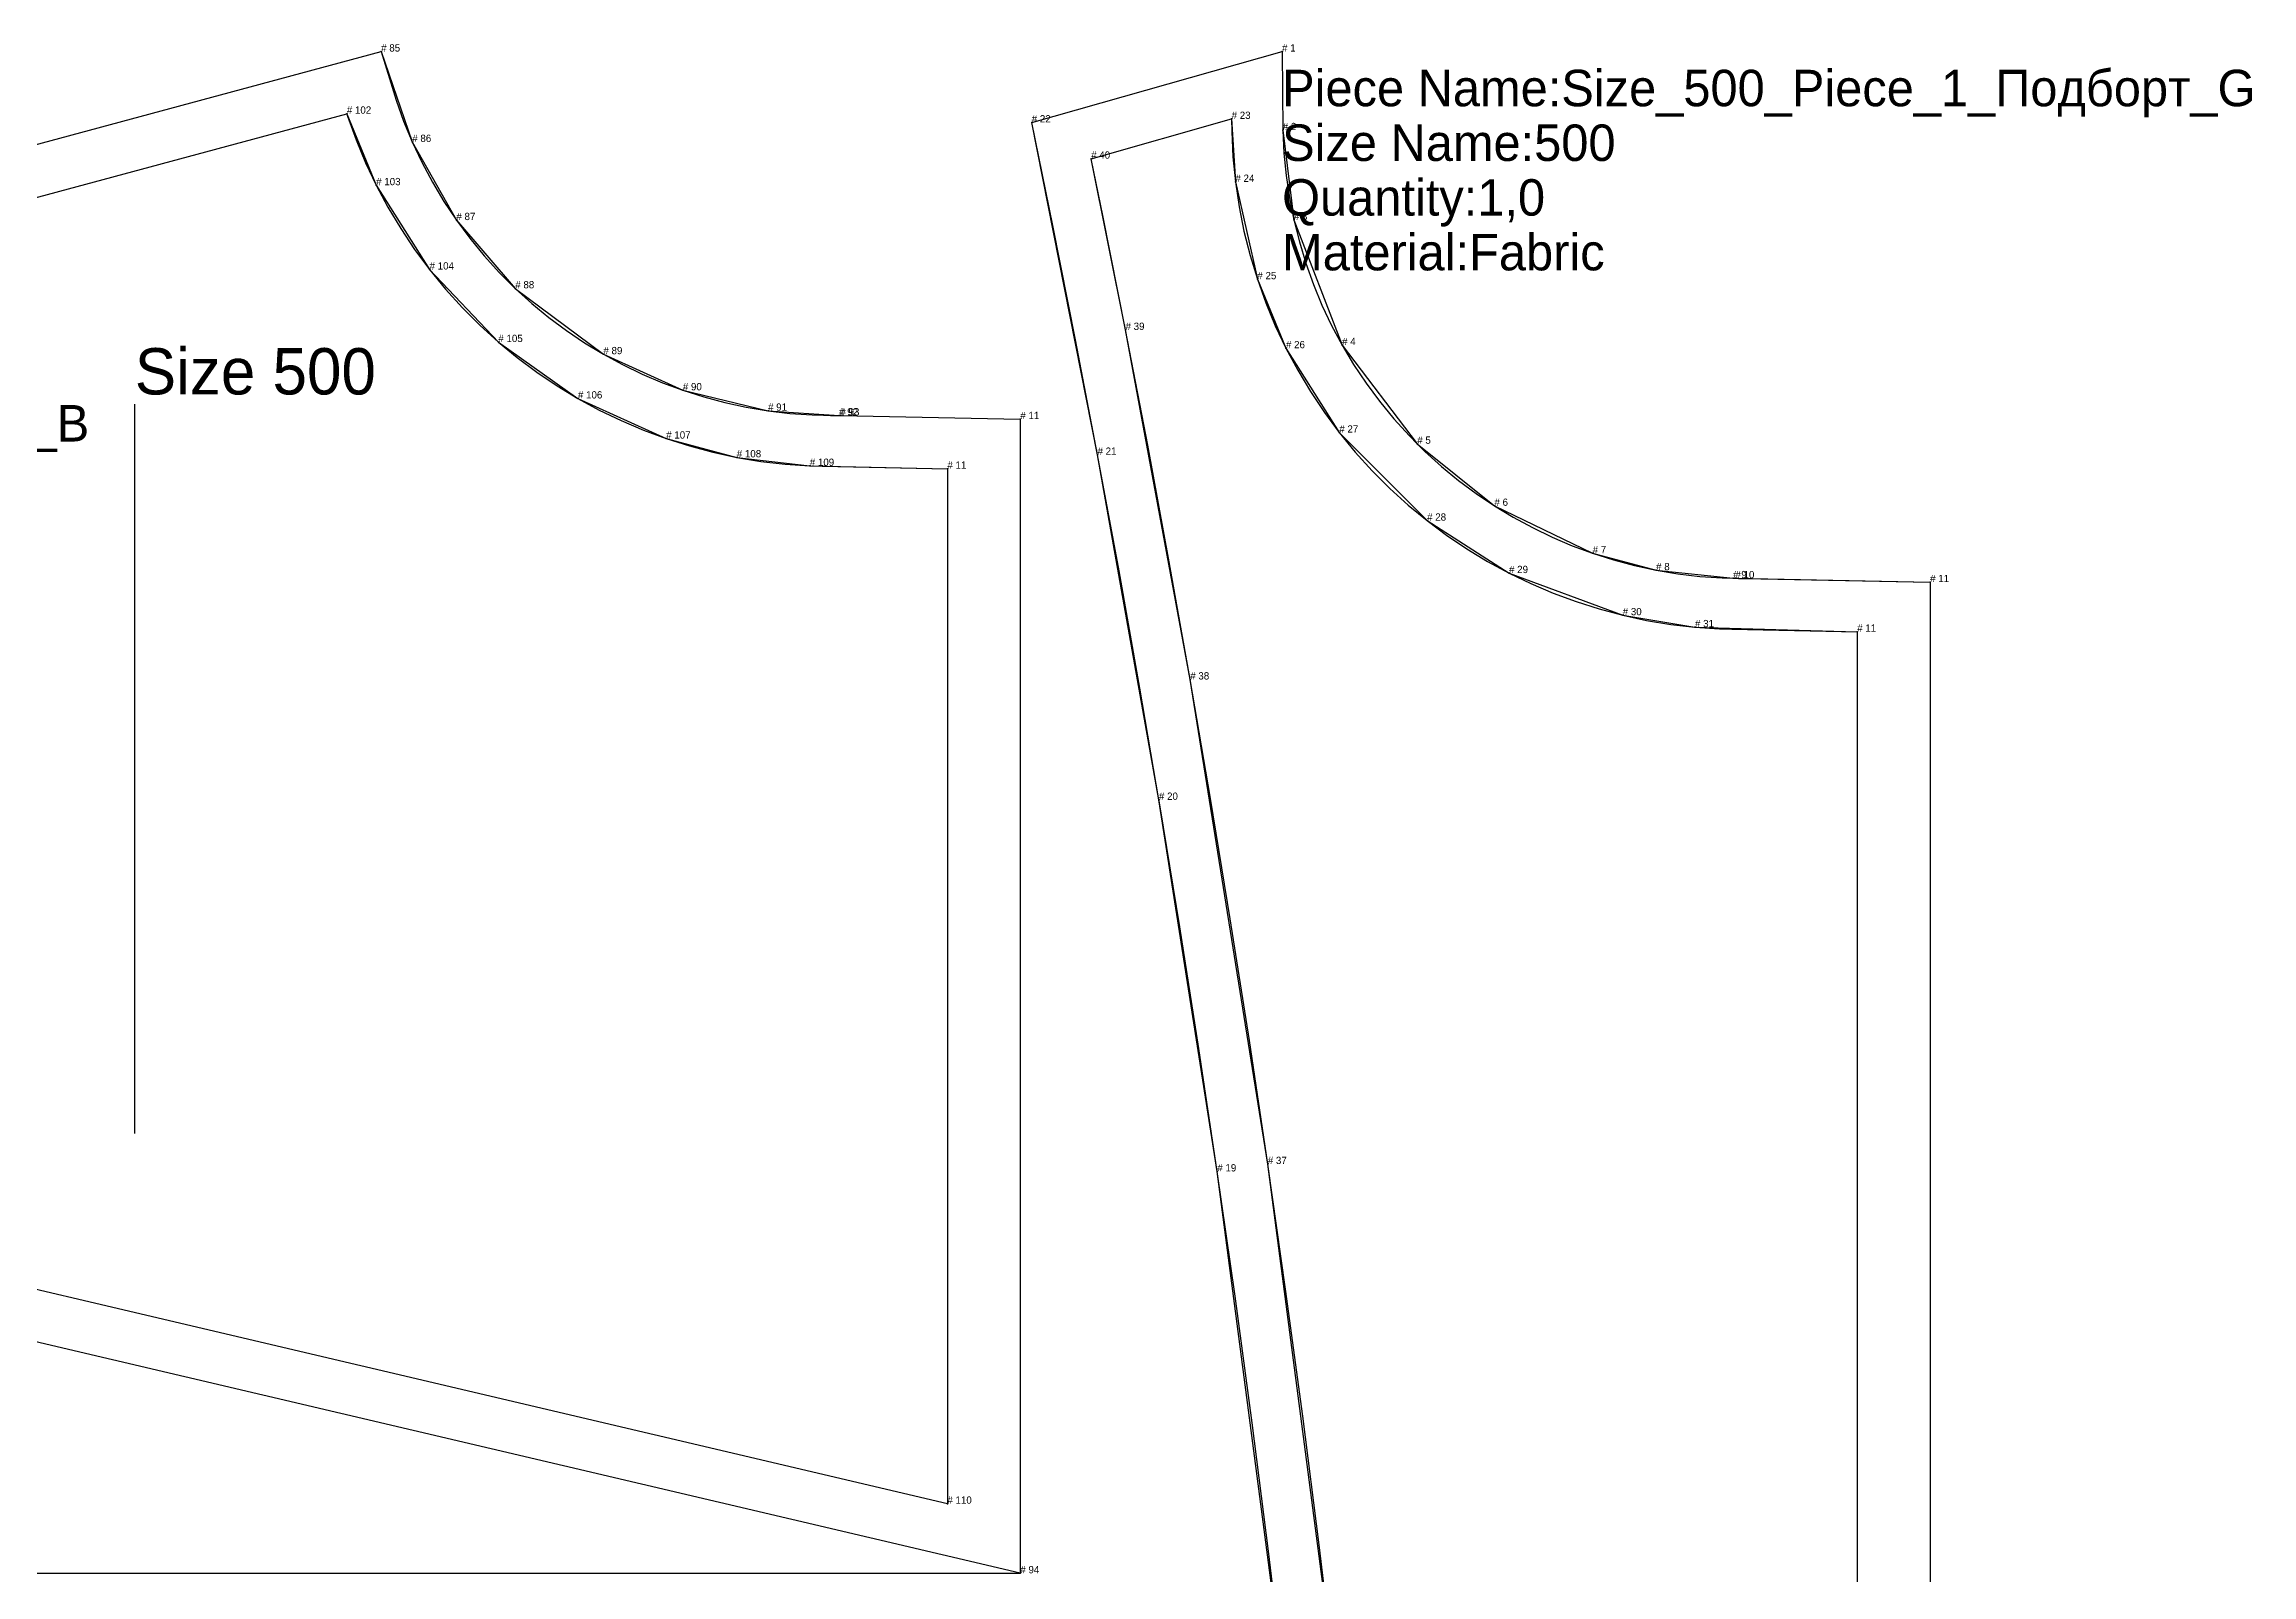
# Model space of a CAD drawing. Extents: x 0 to 1208, y -69 to 896.
# Drawn here: x 905.8 to 1208.4, y 686.2 to 896.1 of the extents above; entities that cross this region are included whole.
import ezdxf

# ---------------------------------------------------------------- set-up
doc = ezdxf.new("R2010")
doc.units = 0
for name, color, linetype in [('1', 7, 'CONTINUOUS'), ('14', 7, 'CONTINUOUS'), ('15', 7, 'CONTINUOUS'), ('2', 7, 'CONTINUOUS'), ('3', 7, 'CONTINUOUS'), ('5', 7, 'CONTINUOUS'), ('7', 7, 'CONTINUOUS'), ('84', 7, 'CONTINUOUS'), ('87', 7, 'CONTINUOUS')]:
    doc.layers.add(name, color=color, linetype=linetype)

# ---------------------------------------------------------------- blocks, each defined once
blk = doc.blocks.new('piece-113_s500_M')
at = {"layer": '1'}
blk.add_lwpolyline([(1075.46, 895.09), (1075.55, 884.31), (1077.07, 872), (1083.69, 854.84), (1093.99, 841.31), (1104.57, 832.8), (1118.03, 826.29), (1126.73, 823.97), (1137.29, 822.88), (1137.6, 822.87), (1164.29, 822.34), (1164.29, 237.32), (1097.3, 237.32), (1096.52, 336.28), (1093.9, 430.22), (1089.51, 516.82), (1083.43, 596.96), (1075.76, 671.57), (1066.58, 741.54), (1058.58, 792.49), (1050.16, 839.8), (1041.14, 885.37)], close=True, dxfattribs=at)
at = {"layer": '14'}
blk.add_lwpolyline([(1068.54, 885.85), (1069.06, 877.22), (1072.07, 863.87), (1075.99, 854.41), (1083.3, 842.84), (1095.34, 830.77), (1106.57, 823.58), (1122.15, 817.8), (1132.06, 816.16), (1154.29, 815.54), (1154.29, 247.32), (1104.29, 247.32), (1103.52, 336.4), (1100.9, 430.5), (1096.5, 517.26), (1090.41, 597.58), (1082.71, 672.38), (1073.5, 742.55), (1062.87, 808.99), (1054, 856.92), (1049.29, 880.4)], close=True, dxfattribs=at)
at = {"layer": '2'}
for p in [(1075.46, 895.09), (1041.14, 885.37), (1068.54, 885.85), (1049.29, 880.4), (1164.29, 822.34), (1154.29, 815.54)]:
    blk.add_point(p, dxfattribs=at)
at = {"layer": '3'}
for p in [(1075.55, 884.31), (1069.06, 877.22), (1077.07, 872), (1072.07, 863.87), (1054, 856.92), (1075.99, 854.41), (1083.69, 854.84), (1083.3, 842.84), (1093.99, 841.31), (1050.16, 839.8), (1104.57, 832.8), (1095.34, 830.77), (1118.03, 826.29), (1106.57, 823.58), (1126.73, 823.97), (1137.29, 822.88), (1137.6, 822.87), (1122.15, 817.8), (1132.06, 816.16), (1062.87, 808.99), (1058.58, 792.49), (1066.58, 741.54), (1073.5, 742.55)]:
    blk.add_point(p, dxfattribs=at)
at = {"layer": '84'}
blk.add_lwpolyline([(1075.76, 671.57), (1073.6, 689.46), (1071.35, 707.08), (1069.01, 724.43), (1066.58, 741.54), (1064.06, 758.41), (1061.44, 775.07), (1058.75, 791.52), (1058.66, 792.06), (1058.64, 792.13), (1058.63, 792.21), (1058.62, 792.3), (1058.6, 792.39), (1058.58, 792.49), (1055.97, 807.79), (1053.11, 823.88), (1050.16, 839.8), (1047.13, 855.58), (1044.02, 871.23), (1041.14, 885.37), (1075.46, 895.09), (1075.55, 884.31), (1075.71, 881.17), (1076.01, 878.08), (1076.47, 875.02), (1077.07, 872), (1077.83, 869.01), (1078.72, 866.07), (1079.76, 863.17), (1080.93, 860.33), (1082.24, 857.55), (1083.69, 854.84), (1085.27, 852.2), (1086.99, 849.63), (1088.83, 847.14), (1090.79, 844.74), (1092.91, 842.41), (1093.99, 841.31), (1095.05, 840.26), (1097.32, 838.21), (1099.66, 836.28), (1102.07, 834.48), (1104.57, 832.8), (1107.13, 831.24), (1109.77, 829.81), (1112.46, 828.5), (1115.22, 827.33), (1118.03, 826.29), (1120.89, 825.38), (1123.79, 824.61), (1126.73, 823.97), (1129.7, 823.48), (1132.71, 823.13), (1135.77, 822.92), (1137.29, 822.88), (1137.6, 822.87), (1137.74, 822.87), (1137.88, 822.87), (1138.02, 822.86), (1138.15, 822.86), (1138.28, 822.86), (1138.4, 822.86), (1138.52, 822.85), (1138.64, 822.85), (1138.75, 822.85), (1164.29, 822.34), (1164.29, 237.32)], dxfattribs=at)
at = {"layer": '87'}
blk.add_lwpolyline([(1082.71, 672.38), (1080.55, 690.32), (1078.29, 707.99), (1075.94, 725.39), (1073.5, 742.55), (1070.98, 759.47), (1068.36, 776.18), (1065.65, 792.68), (1062.87, 808.99), (1059.99, 825.13), (1057.04, 841.1), (1054, 856.92), (1050.88, 872.61), (1049.29, 880.4), (1068.54, 885.85), (1068.55, 884.11), (1068.72, 880.65), (1069.06, 877.22), (1069.57, 873.82), (1070.24, 870.46), (1071.08, 867.13), (1072.07, 863.87), (1073.22, 860.65), (1074.53, 857.5), (1075.99, 854.41), (1077.6, 851.39), (1079.35, 848.46), (1081.26, 845.6), (1083.3, 842.84), (1085.49, 840.17), (1087.82, 837.6), (1089.04, 836.36), (1090.24, 835.18), (1092.74, 832.91), (1095.34, 830.77), (1098.02, 828.77), (1100.79, 826.9), (1103.64, 825.17), (1106.57, 823.58), (1109.57, 822.13), (1112.63, 820.82), (1115.75, 819.67), (1118.93, 818.66), (1122.15, 817.8), (1125.42, 817.1), (1128.73, 816.55), (1132.06, 816.16), (1135.43, 815.93), (1137.12, 815.88), (1154.29, 815.54), (1154.29, 247.32)], dxfattribs=at)
at = {"layer": '1'}
for s, height, p in [('# 1', 1, (1075.46, 895.09)), ('Piece Name:Size_500_Piece_1_Подборт_G', 5, (1075.46, 887.59)), ('# 22', 1, (1041.14, 885.37)), ('# 2', 1, (1075.55, 884.31)), ('Size Name:500', 5, (1075.46, 880.09)), ('Quantity:1,0', 5, (1075.46, 872.59)), ('# 3', 1, (1077.07, 872)), ('Material:Fabric', 5, (1075.46, 865.09)), ('# 4', 1, (1083.69, 854.84)), ('# 5', 1, (1093.99, 841.31)), ('# 21', 1, (1050.16, 839.8)), ('# 6', 1, (1104.57, 832.8)), ('# 7', 1, (1118.03, 826.29)), ('# 8', 1, (1126.73, 823.97)), ('# 9', 1, (1137.29, 822.88)), ('# 10', 1, (1137.6, 822.87)), ('# 11', 1, (1164.29, 822.34)), ('# 20', 1, (1058.58, 792.49)), ('# 19', 1, (1066.58, 741.54))]:
    blk.add_text(s, height=height, dxfattribs=at).set_placement(p)
at = {"layer": '14'}
for s, p in [('# 23', (1068.54, 885.85)), ('# 40', (1049.29, 880.4)), ('# 24', (1069.06, 877.22)), ('# 25', (1072.07, 863.87)), ('# 39', (1054, 856.92)), ('# 26', (1075.99, 854.41)), ('# 27', (1083.3, 842.84)), ('# 28', (1095.34, 830.77)), ('# 29', (1106.57, 823.58)), ('# 30', (1122.15, 817.8)), ('# 31', (1132.06, 816.16)), ('# 11', (1154.29, 815.54)), ('# 38', (1062.87, 808.99)), ('# 37', (1073.5, 742.55))]:
    blk.add_text(s, height=1, dxfattribs=at).set_placement(p)
blk = doc.blocks.new('piece_Detail_2_s500_M')
at = {"layer": '1'}
blk.add_lwpolyline([(781.49, 849.12), (951.97, 895.09), (956.23, 882.69), (962.28, 871.98), (970.35, 862.62), (982.43, 853.59), (993.32, 848.64), (1005, 845.84), (1014.74, 845.19), (1014.92, 845.19), (1039.58, 844.69), (1039.58, 686.44), (779.99, 747.47), (780.64, 754.65), (782.62, 782.58), (782.43, 791.68), (781.74, 801.41), (782.49, 830.45)], close=True, dxfattribs=at)
at = {"layer": '14'}
blk.add_lwpolyline([(788.87, 843.86), (947.26, 886.57), (951.28, 876.76), (958.6, 865.2), (968.03, 855.26), (978.94, 847.52), (991.04, 842.02), (1000.71, 839.45), (1010.72, 838.28), (1029.58, 837.89), (1029.58, 695.98), (787.51, 752.89), (789.62, 782.48), (789.46, 791.56), (788.76, 801.35), (788.65, 806.44), (789.48, 824.5), (789.37, 835.11)], close=True, dxfattribs=at)
at = {"layer": '2'}
for p in [(951.97, 895.09), (947.26, 886.57), (781.49, 849.12), (1039.58, 844.69), (788.87, 843.86), (1029.58, 837.89), (787.51, 752.89), (779.99, 747.47), (1029.58, 695.98), (1039.58, 686.44)]:
    blk.add_point(p, dxfattribs=at)
at = {"layer": '3'}
for p in [(956.23, 882.69), (951.28, 876.76), (962.28, 871.98), (958.6, 865.2), (970.35, 862.62), (968.03, 855.26), (982.43, 853.59), (978.94, 847.52), (993.32, 848.64), (1005, 845.84), (1014.74, 845.19), (1014.92, 845.19), (991.04, 842.02), (1000.71, 839.45), (1010.72, 838.28), (789.37, 835.11), (782.49, 830.45), (789.48, 824.5), (788.65, 806.44), (781.74, 801.41), (788.76, 801.35), (782.43, 791.68), (789.46, 791.56), (782.62, 782.58), (789.62, 782.48), (780.64, 754.65)]:
    blk.add_point(p, dxfattribs=at)
at = {"layer": '5'}
blk.add_line((779.99, 686.44), (1039.58, 686.44), dxfattribs=at)
at = {"layer": '7'}
blk.add_line((918.19, 746.75), (918.19, 846.75), dxfattribs=at)
at = {"layer": '84'}
blk.add_lwpolyline([(781.49, 849.12), (951.97, 895.09), (954.01, 888.43), (955.05, 885.53), (956.23, 882.69), (957.54, 879.91), (958.99, 877.2), (960.57, 874.55), (962.28, 871.98), (964.12, 869.5), (966.09, 867.1), (968.2, 864.76), (969.28, 863.67), (970.35, 862.62), (972.61, 860.56), (974.95, 858.64), (977.37, 856.83), (979.86, 855.15), (982.43, 853.59), (985.06, 852.16), (987.76, 850.86), (990.52, 849.68), (993.32, 848.64), (996.18, 847.73), (999.08, 846.96), (1002.02, 846.33), (1005, 845.84), (1008, 845.48), (1011.06, 845.27), (1012.58, 845.23), (1012.84, 845.23), (1013.09, 845.22), (1013.32, 845.22), (1013.55, 845.21), (1013.77, 845.21), (1013.98, 845.2), (1014.18, 845.2), (1014.38, 845.2), (1014.56, 845.19), (1014.74, 845.19), (1014.92, 845.19), (1039.58, 844.69), (1039.58, 686.44), (779.99, 747.47), (780.64, 754.65), (780.82, 756.72), (781.92, 768.75), (782.03, 770.55), (782.04, 770.71), (782.44, 776.65), (782.62, 782.58), (782.62, 786.54), (782.5, 790.55), (782.45, 791.38), (782.45, 791.49), (782.44, 791.6), (782.43, 791.68), (782.43, 791.79), (782.25, 794.62), (782.07, 796.7), (781.91, 798.48), (781.75, 801.3), (781.75, 801.33), (781.74, 801.39), (781.74, 801.41), (781.72, 801.85), (781.65, 806.56), (781.91, 812.13), (781.91, 812.16), (782.04, 815.06), (782.2, 818.56), (782.21, 818.66), (782.48, 824.67), (782.49, 830.45), (782.38, 834.86), (782.13, 839.84)], close=True, dxfattribs=at)
at = {"layer": '87'}
blk.add_lwpolyline([(788.87, 843.86), (947.26, 886.57), (947.36, 886.22), (948.52, 883), (949.82, 879.85), (951.28, 876.76), (952.89, 873.75), (954.65, 870.81), (956.55, 867.96), (958.6, 865.2), (960.78, 862.53), (963.11, 859.96), (964.33, 858.72), (965.54, 857.53), (968.03, 855.26), (970.63, 853.13), (973.31, 851.12), (976.08, 849.25), (978.94, 847.52), (981.87, 845.93), (984.86, 844.48), (987.93, 843.18), (991.04, 842.02), (994.22, 841.01), (997.44, 840.16), (1000.71, 839.45), (1004.02, 838.9), (1007.36, 838.51), (1010.72, 838.28), (1012.42, 838.23), (1029.58, 837.89), (1029.58, 695.98), (787.51, 752.89), (787.79, 756.09), (788.89, 768.2), (789.43, 776.31), (789.62, 782.48), (789.62, 786.64), (789.5, 790.86), (789.46, 791.56), (789.45, 791.63), (789.45, 791.73), (789.44, 791.84), (789.43, 791.91), (789.43, 792.01), (789.24, 795.15), (789.04, 797.33), (788.89, 798.99), (788.76, 801.21), (788.76, 801.27), (788.76, 801.35), (788.71, 802.1), (788.65, 806.44), (789.04, 814.74), (789.48, 824.5), (789.49, 830.54), (789.37, 835.11), (789.12, 840.26)], close=True, dxfattribs=at)
at = {"layer": '1'}
for s, height, p in [('# 85', 1, (951.97, 895.09)), ('# 86', 1, (956.23, 882.69)), ('# 87', 1, (962.28, 871.98)), ('# 88', 1, (970.35, 862.62)), ('# 89', 1, (982.43, 853.59)), ('# 84', 1, (781.49, 849.12)), ('# 90', 1, (993.32, 848.64)), ('Piece Name:Size_500_Piece_4_Detail_2_B', 5, (781.49, 841.62)), ('# 91', 1, (1005, 845.84)), ('# 92', 1, (1014.74, 845.19)), ('# 93', 1, (1014.92, 845.19)), ('# 11', 1, (1039.58, 844.69)), ('Size Name:500', 5, (781.49, 834.12)), ('Quantity:1,0', 5, (781.49, 826.62)), ('# 100', 1, (782.49, 830.45)), ('Material:Fabric', 5, (781.49, 819.12)), ('# 99', 1, (781.74, 801.41)), ('# 98', 1, (782.43, 791.68)), ('# 97', 1, (782.62, 782.58)), ('# 96', 1, (780.64, 754.65)), ('# 95', 1, (779.99, 747.47)), ('# 94', 1, (1039.58, 686.44))]:
    blk.add_text(s, height=height, dxfattribs=at).set_placement(p)
at = {"layer": '14'}
for s, p in [('# 102', (947.26, 886.57)), ('# 103', (951.28, 876.76)), ('# 104', (958.6, 865.2)), ('# 105', (968.03, 855.26)), ('# 106', (978.94, 847.52)), ('# 101', (788.87, 843.86)), ('# 107', (991.04, 842.02)), ('# 108', (1000.71, 839.45)), ('# 109', (1010.72, 838.28)), ('# 11', (1029.58, 837.89)), ('# 117', (789.37, 835.11)), ('# 116', (789.48, 824.5)), ('# 115', (788.65, 806.44)), ('# 114', (788.76, 801.35)), ('# 113', (789.46, 791.56)), ('# 112', (789.62, 782.48)), ('# 111', (787.51, 752.89)), ('# 110', (1029.58, 695.98))]:
    blk.add_text(s, height=1, dxfattribs=at).set_placement(p)
at = {"layer": '15'}
blk.add_text('Size 500', height=6.35, dxfattribs=at).set_placement((918.2, 848.07))

msp = doc.modelspace()

# ---------------------------------------------------------------- block references
at = {"layer": '1'}
for name in ['piece_Detail_2_s500_M', 'piece-113_s500_M']:
    msp.add_blockref(name, (0, 0), dxfattribs=at)

doc.saveas('drawing.dxf')
